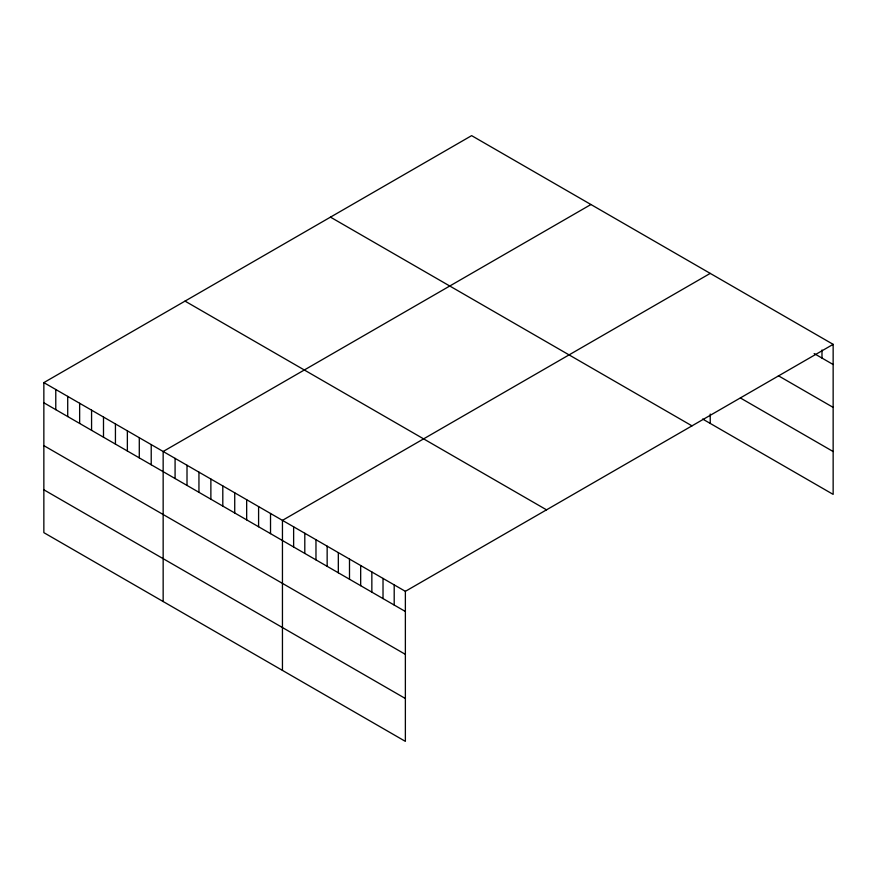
<?xml version="1.0" encoding="UTF-8"?>
<svg xmlns="http://www.w3.org/2000/svg" width="877" height="877" viewBox="0 0 877 877"><rect width="100%" height="100%" fill="white"/><g stroke="black" fill="none" stroke-linecap="round" stroke-linejoin="round"><path stroke-width="1.32" d="M833.15 344.354L405.371 591.328L405.371 741.361L43.85 532.646L43.85 382.613L471.629 135.639L833.15 344.354L833.15 494.387L702.641 419.042M590.934 204.516L163.155 451.491L163.155 601.523M710.227 273.394L282.449 520.368L282.449 670.401M814.152 353.552L833.15 364.514M778.392 375.762L833.15 407.377M740.407 397.983L833.15 451.534M330.465 217.134L691.986 425.86M185.014 301.107L546.535 509.833M43.85 382.613L405.371 591.328M43.85 402.773L405.371 611.488M43.85 445.626L405.371 654.352M43.85 489.783L405.371 698.509M821.979 350L821.979 358.068M710.227 414.054L710.227 423.427M394.201 584.882L394.201 605.042M383.019 578.425L383.019 598.585M371.848 571.979L371.848 592.139M360.677 565.522L360.677 585.683M349.495 559.077L349.495 579.237M338.325 552.62L338.325 572.78M327.154 546.174L327.154 566.334M315.972 539.717L315.972 559.877M304.801 533.271L304.801 553.431M293.631 526.814L293.631 546.974M270.522 513.483L270.522 533.633M258.594 506.588L258.594 526.748M246.667 499.704L246.667 519.864M234.729 492.819L234.729 512.979M222.802 485.924L222.802 506.084M210.875 479.039L210.875 499.199M198.947 472.155L198.947 492.315M187.009 465.259L187.009 485.419M175.082 458.375L175.082 478.535M151.217 444.595L151.217 464.755M139.29 437.711L139.29 457.871M127.362 430.826L127.362 450.986M115.435 423.942L115.435 444.091M103.497 417.046L103.497 437.206M91.57 410.162L91.57 430.322M79.643 403.277L79.643 423.438M67.715 396.382L67.715 416.542M55.777 389.498L55.777 409.658"/></g></svg>
